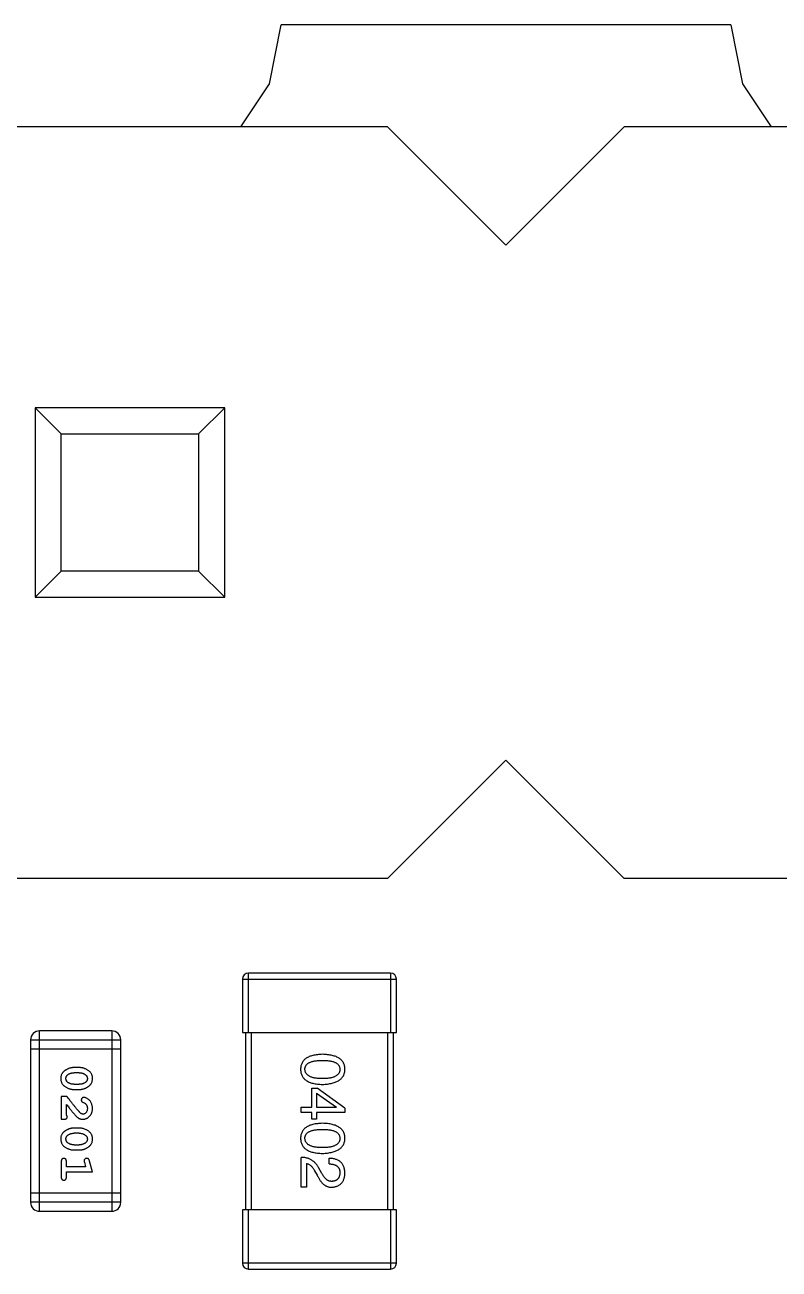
# Model space of a CAD drawing. Header units: millimetres. Extents: x 563 to 681, y 173 to 284.
# Drawn here: x 642.511 to 645.058, y 190.205 to 194.41 of the extents above; entities that cross this region are included whole.
import ezdxf

# ---------------------------------------------------------------- set-up
doc = ezdxf.new("R2010")
doc.units = ezdxf.units.MM
doc.header["$LTSCALE"] = 30.734
doc.layers.get('0').update_dxf_attribs({"linetype": 'CONTINUOUS'})

msp = doc.modelspace()

# ---------------------------------------------------------------- linework, layer by layer
at = {"linetype": 'Continuous'}
for p, q in [((643.3365, 194.2103), (643.3761, 194.4094)), ((644.8948, 194.4096), (643.3761, 194.4094)), ((644.8948, 194.4096), (644.9345, 194.2103)), ((643.2396, 194.0654), (643.3365, 194.2103)), ((644.9345, 194.2103), (645.0313, 194.0654)), ((643.7355, 194.0654), (641.9955, 194.0654)), ((643.7355, 194.0654), (644.1355, 193.6654)), ((644.1355, 193.6654), (644.5355, 194.0654)), ((646.2755, 194.0654), (644.5355, 194.0654)), ((642.5455, 193.1154), (642.5455, 192.4754)), ((642.6336, 193.0272), (642.5455, 193.1154)), ((643.1855, 193.1154), (642.5455, 193.1154)), ((643.1855, 193.1154), (643.0973, 193.0272)), ((643.1855, 192.4754), (643.1855, 193.1154)), ((642.6336, 192.5636), (642.6336, 193.0272)), ((642.6336, 193.0272), (643.0973, 193.0272)), ((643.0973, 193.0272), (643.0973, 192.5636)), ((642.6336, 192.5636), (642.5455, 192.4754)), ((643.0973, 192.5636), (642.6336, 192.5636)), ((643.1855, 192.4754), (643.0973, 192.5636)), ((642.5455, 192.4754), (643.1855, 192.4754)), ((644.1355, 191.9254), (643.7355, 191.5254)), ((644.5355, 191.5254), (644.1355, 191.9254)), ((643.7355, 191.5254), (641.9955, 191.5254)), ((646.2755, 191.5254), (644.5355, 191.5254)), ((643.2456, 191.1853), (643.2456, 191.0053)), ((643.2456, 191.1853), (643.7656, 191.1853)), ((643.2656, 191.0053), (643.2656, 191.2053)), ((643.7456, 191.2053), (643.2656, 191.2053)), ((643.7456, 191.2053), (643.7456, 191.0053)), ((643.7656, 191.0053), (643.7656, 191.1853)), ((642.5604, 190.4006), (642.5604, 191.0102)), ((642.8042, 191.0102), (642.5604, 191.0102)), ((642.8042, 191.0102), (642.8042, 190.4006)), ((643.2456, 191.0053), (643.7656, 191.0053)), ((643.2556, 191.0053), (643.2556, 190.4053)), ((643.2756, 190.4053), (643.2756, 191.0053)), ((643.7356, 191.0053), (643.7356, 190.4053)), ((643.7556, 190.4053), (643.7556, 191.0053)), ((642.5299, 190.9797), (642.5299, 190.4311)), ((642.5299, 190.9797), (642.8347, 190.9797)), ((642.8347, 190.4311), (642.8347, 190.9797)), ((642.5299, 190.9492), (642.8347, 190.9492)), ((642.6943, 190.8863), (642.6766, 190.8863)), ((642.694, 190.869), (642.6768, 190.869)), ((642.6766, 190.8124), (642.6943, 190.8124)), ((642.6768, 190.8297), (642.694, 190.8297)), ((643.4804, 190.7522), (643.4804, 190.817)), ((643.4804, 190.817), (643.4984, 190.817)), ((643.4959, 190.7997), (643.4959, 190.7522)), ((643.4959, 190.7997), (643.5632, 190.753)), ((643.5918, 190.7497), (643.4984, 190.817)), ((642.6335, 190.7888), (642.6335, 190.7117)), ((642.6524, 190.7888), (642.6335, 190.7888)), ((642.6508, 190.7258), (642.6508, 190.762)), ((643.4443, 190.7342), (643.4443, 190.7522)), ((643.4443, 190.7522), (643.4804, 190.7522)), ((643.4959, 190.7522), (643.5632, 190.7522)), ((643.5632, 190.7522), (643.5632, 190.753)), ((643.5918, 190.7497), (643.5918, 190.7342)), ((642.6335, 190.7117), (642.6414, 190.7117)), ((643.4804, 190.7342), (643.4443, 190.7342)), ((643.4804, 190.712), (643.4804, 190.7342)), ((643.4959, 190.712), (643.4804, 190.712)), ((643.4959, 190.7342), (643.4959, 190.712)), ((643.5918, 190.7342), (643.4959, 190.7342)), ((642.6943, 190.6818), (642.6766, 190.6818)), ((642.694, 190.6645), (642.6768, 190.6645)), ((642.6768, 190.6252), (642.694, 190.6252)), ((642.6766, 190.6079), (642.6943, 190.6079)), ((643.4443, 190.4822), (643.4443, 190.583)), ((642.6335, 190.5685), (642.6335, 190.5166)), ((642.6508, 190.5512), (642.6508, 190.5685)), ((642.7158, 190.5512), (642.6508, 190.5512)), ((642.7116, 190.5662), (642.7158, 190.5512)), ((642.7389, 190.5339), (642.729, 190.5705)), ((643.4615, 190.5625), (643.4615, 190.4822)), ((643.4894, 190.5379), (643.4984, 190.5223)), ((643.514, 190.5289), (643.5025, 190.5486)), ((643.5386, 190.5609), (643.5386, 190.5797)), ((642.6508, 190.5166), (642.6508, 190.5339)), ((642.6508, 190.5339), (642.7389, 190.5339)), ((642.8347, 190.4615), (642.5299, 190.4615)), ((643.4615, 190.4822), (643.4443, 190.4822)), ((642.8347, 190.4311), (642.5299, 190.4311)), ((642.5604, 190.4006), (642.8042, 190.4006)), ((643.2456, 190.4053), (643.2456, 190.2253)), ((643.7656, 190.4053), (643.2456, 190.4053)), ((643.2656, 190.2053), (643.2656, 190.4053)), ((643.7456, 190.4053), (643.7456, 190.2053)), ((643.7656, 190.2253), (643.7656, 190.4053)), ((643.7656, 190.2253), (643.2456, 190.2253)), ((643.2656, 190.2053), (643.7456, 190.2053))]:
    msp.add_line(p, q, dxfattribs=at)
for centre, radius, start, end in [((643.2656, 191.1853), 0.02, 90, 180), ((643.7456, 191.1853), 0.02, 0, 90), ((642.5604, 190.9797), 0.0305, 90, 180), ((642.8042, 190.9797), 0.0305, 0, 90), ((642.5604, 190.4311), 0.0305, 180, 270), ((642.8042, 190.4311), 0.0305, 270, 0), ((643.2656, 190.2253), 0.02, 180, 270), ((643.7456, 190.2253), 0.02, 270, 0)]:
    msp.add_arc(centre, radius, start, end, dxfattribs=at)
for points, knots in [([(643.5156, 190.9311), (643.5127, 190.931), (643.5069, 190.9308), (643.4987, 190.93), (643.4909, 190.9289), (643.4838, 190.9274), (643.4772, 190.9255), (643.4711, 190.9233), (643.4656, 190.9207), (643.4607, 190.9177), (643.4563, 190.9143), (643.4525, 190.9106), (643.4493, 190.9064), (643.4466, 190.9019), (643.4446, 190.897), (643.443, 190.8917), (643.4421, 190.8861), (643.4419, 190.8822), (643.4418, 190.8802)], [0, 0, 0, 0, 0.087693, 0.170223, 0.247496, 0.319826, 0.387768, 0.451403, 0.511459, 0.568358, 0.622671, 0.675251, 0.726739, 0.778422, 0.830759, 0.884394, 0.940865, 1, 1, 1, 1]), ([(643.5918, 190.8802), (643.5918, 190.8822), (643.5916, 190.8861), (643.5906, 190.8918), (643.589, 190.897), (643.5869, 190.9019), (643.5841, 190.9064), (643.5808, 190.9106), (643.5769, 190.9143), (643.5723, 190.9177), (643.5673, 190.9207), (643.5616, 190.9233), (643.5553, 190.9255), (643.5485, 190.9274), (643.5411, 190.9289), (643.5331, 190.93), (643.5246, 190.9308), (643.5187, 190.931), (643.5156, 190.9311)], [0, 0, 0, 0, 0.057911, 0.113262, 0.165956, 0.217443, 0.268511, 0.319665, 0.372, 0.426129, 0.483365, 0.543779, 0.607756, 0.676562, 0.749704, 0.827713, 0.911177, 1, 1, 1, 1]), ([(642.6766, 190.8863), (642.6755, 190.8863), (642.6733, 190.8862), (642.6702, 190.8859), (642.667, 190.8855), (642.6639, 190.8848), (642.6609, 190.8839), (642.6579, 190.8827), (642.6549, 190.8815), (642.6521, 190.88), (642.6493, 190.8784), (642.6468, 190.8768), (642.6445, 190.8752), (642.6424, 190.8735), (642.6405, 190.8718), (642.6388, 190.8701), (642.6374, 190.8684), (642.6358, 190.866), (642.6342, 190.8628), (642.6329, 190.8587), (642.6321, 190.8541), (642.632, 190.8509), (642.6319, 190.8493)], [0, 0, 0, 0, 0.049886, 0.09882, 0.148132, 0.19689, 0.246038, 0.295176, 0.345305, 0.395692, 0.445312, 0.491875, 0.535813, 0.577009, 0.616081, 0.652689, 0.687585, 0.720206, 0.785062, 0.85223, 0.923759, 1, 1, 1, 1]), ([(642.7389, 190.8495), (642.7389, 190.8509), (642.7388, 190.8537), (642.7381, 190.8578), (642.737, 190.8617), (642.7354, 190.8652), (642.7333, 190.8685), (642.7308, 190.8716), (642.7278, 190.8744), (642.7244, 190.8768), (642.7209, 190.879), (642.7172, 190.881), (642.7135, 190.8826), (642.7097, 190.884), (642.7059, 190.885), (642.7021, 190.8858), (642.6982, 190.8862), (642.6956, 190.8863), (642.6943, 190.8863)], [0, 0, 0, 0, 0.06692, 0.130834, 0.19258, 0.252759, 0.312631, 0.373411, 0.436359, 0.501894, 0.568244, 0.632472, 0.69556, 0.757163, 0.818592, 0.878885, 0.939235, 1, 1, 1, 1]), ([(643.4418, 190.8802), (643.4419, 190.8783), (643.4421, 190.8744), (643.443, 190.8688), (643.4446, 190.8635), (643.4466, 190.8586), (643.4493, 190.8541), (643.4525, 190.8499), (643.4563, 190.8462), (643.4607, 190.8428), (643.4656, 190.8398), (643.4711, 190.8372), (643.4772, 190.835), (643.4838, 190.8331), (643.4909, 190.8316), (643.4987, 190.8305), (643.5069, 190.8297), (643.5127, 190.8295), (643.5156, 190.8294)], [0, 0, 0, 0, 0.059134, 0.115603, 0.169236, 0.221572, 0.273254, 0.32474, 0.377319, 0.431815, 0.488555, 0.548609, 0.612242, 0.680182, 0.75251, 0.829782, 0.91231, 1, 1, 1, 1]), ([(643.4566, 190.8802), (643.4566, 190.8815), (643.4567, 190.8839), (643.4574, 190.8874), (643.4586, 190.8906), (643.4602, 190.8936), (643.4623, 190.8963), (643.4649, 190.8988), (643.4679, 190.9011), (643.4714, 190.9031), (643.4753, 190.9049), (643.4797, 190.9064), (643.4846, 190.9077), (643.4899, 190.9088), (643.4957, 190.9096), (643.5019, 190.9101), (643.5086, 190.9105), (643.5132, 190.9106), (643.5156, 190.9106)], [0, 0, 0, 0, 0.049766, 0.097012, 0.143225, 0.188786, 0.235079, 0.282962, 0.333687, 0.387747, 0.445963, 0.508657, 0.576545, 0.649868, 0.72822, 0.812712, 0.903543, 1, 1, 1, 1]), ([(643.5156, 190.8491), (643.5133, 190.8491), (643.5087, 190.8492), (643.5021, 190.8495), (643.4959, 190.8501), (643.4902, 190.851), (643.4849, 190.852), (643.4801, 190.8534), (643.4757, 190.8549), (643.4718, 190.8568), (643.4683, 190.8589), (643.4653, 190.8612), (643.4627, 190.8637), (643.4605, 190.8666), (643.4588, 190.8696), (643.4576, 190.873), (643.4568, 190.8765), (643.4567, 190.879), (643.4566, 190.8802)], [0, 0, 0, 0, 0.094834, 0.184067, 0.267029, 0.344713, 0.417334, 0.484367, 0.546941, 0.604717, 0.65953, 0.710539, 0.759381, 0.806382, 0.853027, 0.900623, 0.949121, 1, 1, 1, 1]), ([(643.5156, 190.9106), (643.518, 190.9106), (643.5226, 190.9105), (643.5293, 190.9101), (643.5355, 190.9096), (643.5413, 190.9088), (643.5466, 190.9077), (643.5515, 190.9064), (643.5559, 190.9049), (643.5598, 190.9031), (643.5633, 190.9011), (643.5663, 190.8989), (643.5689, 190.8963), (643.571, 190.8936), (643.5727, 190.8906), (643.5738, 190.8874), (643.5745, 190.8839), (643.5746, 190.8815), (643.5746, 190.8802)], [0, 0, 0, 0, 0.096452, 0.187278, 0.271765, 0.350519, 0.423437, 0.491321, 0.554011, 0.612224, 0.666281, 0.717003, 0.764884, 0.811423, 0.856783, 0.902993, 0.950236, 1, 1, 1, 1]), ([(643.5156, 190.8294), (643.5186, 190.8296), (643.5245, 190.8298), (643.533, 190.8307), (643.5409, 190.8319), (643.5482, 190.8334), (643.555, 190.8353), (643.5612, 190.8376), (643.5669, 190.8402), (643.5719, 190.8432), (643.5765, 190.8466), (643.5804, 190.8503), (643.5838, 190.8544), (643.5866, 190.8589), (643.5888, 190.8637), (643.5904, 190.8689), (643.5915, 190.8745), (643.5917, 190.8783), (643.5918, 190.8802)], [0, 0, 0, 0, 0.088475, 0.171606, 0.249595, 0.322626, 0.391327, 0.455765, 0.516374, 0.573675, 0.628522, 0.681161, 0.732559, 0.783563, 0.83504, 0.887639, 0.942585, 1, 1, 1, 1]), ([(643.5746, 190.8802), (643.5746, 190.879), (643.5745, 190.8765), (643.5738, 190.873), (643.5727, 190.8696), (643.571, 190.8666), (643.5689, 190.8638), (643.5663, 190.8612), (643.5633, 190.8589), (643.5598, 190.8568), (643.5559, 190.855), (643.5515, 190.8534), (643.5466, 190.8521), (643.5413, 190.851), (643.5355, 190.8501), (643.5293, 190.8495), (643.5226, 190.8492), (643.518, 190.8491), (643.5156, 190.8491)], [0, 0, 0, 0, 0.050604, 0.098688, 0.145699, 0.191791, 0.238625, 0.286717, 0.337546, 0.391814, 0.449755, 0.512106, 0.579685, 0.652048, 0.730262, 0.814146, 0.904281, 1, 1, 1, 1]), ([(642.6319, 190.8493), (642.632, 190.8478), (642.632, 190.845), (642.6328, 190.8409), (642.6339, 190.8371), (642.6355, 190.8335), (642.6375, 190.8302), (642.64, 190.8271), (642.643, 190.8243), (642.6463, 190.8219), (642.6499, 190.8197), (642.6536, 190.8177), (642.6573, 190.8161), (642.6611, 190.8147), (642.6649, 190.8137), (642.6687, 190.8129), (642.6726, 190.8124), (642.6752, 190.8124), (642.6766, 190.8124)], [0, 0, 0, 0, 0.067217, 0.131051, 0.19272, 0.252824, 0.312745, 0.373449, 0.436041, 0.501494, 0.567761, 0.632087, 0.695096, 0.757109, 0.817993, 0.878657, 0.939311, 1, 1, 1, 1]), ([(642.6492, 190.8492), (642.6493, 190.8498), (642.6493, 190.8511), (642.6495, 190.8529), (642.6499, 190.8546), (642.6505, 190.8562), (642.6513, 190.8577), (642.6522, 190.859), (642.6533, 190.8603), (642.6541, 190.861), (642.6545, 190.8614)], [0, 0, 0, 0, 0.139844, 0.271849, 0.399162, 0.521619, 0.6402, 0.758957, 0.87828, 1, 1, 1, 1]), ([(642.655, 190.8369), (642.6546, 190.8373), (642.6537, 190.8381), (642.6525, 190.8394), (642.6515, 190.8409), (642.6507, 190.8424), (642.65, 190.844), (642.6496, 190.8456), (642.6493, 190.8474), (642.6493, 190.8486), (642.6492, 190.8492)], [0, 0, 0, 0, 0.129853, 0.25607, 0.380154, 0.49978, 0.62208, 0.743277, 0.868791, 1, 1, 1, 1]), ([(642.6545, 190.8614), (642.6553, 190.862), (642.6569, 190.8632), (642.6594, 190.8647), (642.6621, 190.8661), (642.6648, 190.8671), (642.6677, 190.868), (642.6706, 190.8686), (642.6737, 190.8689), (642.6758, 190.869), (642.6768, 190.869)], [0, 0, 0, 0, 0.124927, 0.248361, 0.370889, 0.492583, 0.61616, 0.741472, 0.869044, 1, 1, 1, 1]), ([(642.6768, 190.8297), (642.6758, 190.8297), (642.6737, 190.8297), (642.6706, 190.8301), (642.6677, 190.8306), (642.6649, 190.8315), (642.6622, 190.8324), (642.6597, 190.8337), (642.6573, 190.8352), (642.6558, 190.8363), (642.655, 190.8369)], [0, 0, 0, 0, 0.135449, 0.266263, 0.393429, 0.516942, 0.639128, 0.758779, 0.879341, 1, 1, 1, 1]), ([(642.694, 190.869), (642.6951, 190.869), (642.6972, 190.8689), (642.7002, 190.8686), (642.7032, 190.868), (642.706, 190.8672), (642.7086, 190.8662), (642.7112, 190.8649), (642.7136, 190.8635), (642.7151, 190.8623), (642.7158, 190.8617)], [0, 0, 0, 0, 0.135446, 0.266257, 0.393419, 0.517936, 0.639137, 0.758785, 0.879345, 1, 1, 1, 1]), ([(642.7163, 190.8372), (642.7155, 190.8366), (642.7139, 190.8354), (642.7114, 190.8339), (642.7087, 190.8326), (642.706, 190.8315), (642.7031, 190.8307), (642.7002, 190.8301), (642.6971, 190.8297), (642.6951, 190.8297), (642.694, 190.8297)], [0, 0, 0, 0, 0.125331, 0.248948, 0.371201, 0.494032, 0.616811, 0.742104, 0.868849, 1, 1, 1, 1]), ([(642.6943, 190.8124), (642.6954, 190.8124), (642.6975, 190.8124), (642.7007, 190.8127), (642.7038, 190.8132), (642.7069, 190.8139), (642.71, 190.8148), (642.713, 190.816), (642.716, 190.8172), (642.7189, 190.8187), (642.7216, 190.8203), (642.7241, 190.822), (642.7265, 190.8236), (642.7286, 190.8253), (642.7304, 190.827), (642.7321, 190.8287), (642.7335, 190.8305), (642.7351, 190.8328), (642.7367, 190.836), (642.738, 190.8402), (642.7388, 190.8447), (642.7389, 190.8479), (642.7389, 190.8495)], [0, 0, 0, 0, 0.049855, 0.099516, 0.148482, 0.19758, 0.246804, 0.296268, 0.346517, 0.397047, 0.446826, 0.49336, 0.537801, 0.579207, 0.617974, 0.654833, 0.689171, 0.722088, 0.786392, 0.853518, 0.924186, 1, 1, 1, 1]), ([(642.7158, 190.8617), (642.7163, 190.8613), (642.7172, 190.8605), (642.7183, 190.8592), (642.7194, 190.8578), (642.7202, 190.8563), (642.7208, 190.8547), (642.7213, 190.853), (642.7215, 190.8512), (642.7216, 190.85), (642.7216, 190.8494)], [0, 0, 0, 0, 0.13042, 0.256046, 0.378133, 0.498725, 0.620452, 0.742761, 0.869406, 1, 1, 1, 1]), ([(642.7216, 190.8494), (642.7216, 190.8487), (642.7216, 190.8475), (642.7213, 190.8457), (642.7209, 190.844), (642.7203, 190.8424), (642.7196, 190.841), (642.7187, 190.8396), (642.7176, 190.8383), (642.7167, 190.8376), (642.7163, 190.8372)], [0, 0, 0, 0, 0.138115, 0.270177, 0.397547, 0.520057, 0.63869, 0.757499, 0.878226, 1, 1, 1, 1]), ([(642.6508, 190.762), (642.6524, 190.76), (642.6554, 190.7562), (642.6597, 190.7507), (642.6636, 190.7458), (642.6672, 190.7413), (642.6704, 190.7373), (642.6732, 190.7339), (642.6756, 190.731), (642.6772, 190.7292), (642.6779, 190.7284)], [0, 0, 0, 0, 0.176662, 0.337826, 0.484741, 0.617764, 0.73494, 0.837793, 0.926412, 1, 1, 1, 1]), ([(642.6974, 190.7338), (642.6969, 190.7342), (642.6959, 190.7352), (642.6944, 190.7368), (642.6926, 190.7386), (642.6907, 190.7408), (642.6886, 190.7433), (642.6863, 190.746), (642.6838, 190.749), (642.681, 190.7523), (642.6781, 190.7559), (642.675, 190.7598), (642.6717, 190.7639), (642.6682, 190.7683), (642.6646, 190.773), (642.6607, 190.778), (642.6566, 190.7833), (642.6538, 190.7869), (642.6524, 190.7888)], [0, 0, 0, 0, 0.026647, 0.057942, 0.094152, 0.134806, 0.180631, 0.231142, 0.286385, 0.346321, 0.411439, 0.481035, 0.555329, 0.634592, 0.718826, 0.807759, 0.901393, 1, 1, 1, 1]), ([(642.7096, 190.7856), (642.709, 190.7856), (642.708, 190.7855), (642.7064, 190.785), (642.705, 190.7842), (642.7036, 190.783), (642.7025, 190.7817), (642.7018, 190.7802), (642.7012, 190.7785), (642.7012, 190.7774), (642.7012, 190.7768)], [0, 0, 0, 0, 0.120856, 0.239483, 0.360995, 0.490166, 0.620982, 0.746416, 0.870253, 1, 1, 1, 1]), ([(642.7012, 190.7768), (642.7012, 190.7763), (642.7012, 190.7753), (642.7015, 190.774), (642.702, 190.7727), (642.7026, 190.7716), (642.7035, 190.7706), (642.7047, 190.7697), (642.7061, 190.7689), (642.7072, 190.7685), (642.7077, 190.7683)], [0, 0, 0, 0, 0.127347, 0.246131, 0.359406, 0.470543, 0.586092, 0.711469, 0.847022, 1, 1, 1, 1]), ([(642.7061, 190.7117), (642.7073, 190.7117), (642.7095, 190.7118), (642.7127, 190.7123), (642.7158, 190.7131), (642.7188, 190.7142), (642.7216, 190.7157), (642.7243, 190.7175), (642.7269, 190.7196), (642.7294, 190.7219), (642.7316, 190.7246), (642.7336, 190.7274), (642.7352, 190.7305), (642.7366, 190.7337), (642.7376, 190.7371), (642.7384, 190.7407), (642.7388, 190.7445), (642.7389, 190.747), (642.7389, 190.7484)], [0, 0, 0, 0, 0.060981, 0.120256, 0.178148, 0.236115, 0.293993, 0.352864, 0.413358, 0.476056, 0.539296, 0.602396, 0.665116, 0.728325, 0.792919, 0.859317, 0.928302, 1, 1, 1, 1]), ([(642.7216, 190.7485), (642.7216, 190.7471), (642.7215, 190.7444), (642.7206, 190.7406), (642.7193, 190.7372), (642.7173, 190.7343), (642.7151, 190.732), (642.7126, 190.7302), (642.7099, 190.7292), (642.708, 190.7291), (642.7071, 190.729)], [0, 0, 0, 0, 0.156344, 0.299348, 0.4327, 0.561, 0.682299, 0.791883, 0.89611, 1, 1, 1, 1]), ([(642.7077, 190.7683), (642.7086, 190.768), (642.7103, 190.7674), (642.7126, 190.7662), (642.7146, 190.7649), (642.7157, 190.7639), (642.7162, 190.7633)], [0, 0, 0, 0, 0.285518, 0.544185, 0.781367, 1, 1, 1, 1]), ([(642.7389, 190.7484), (642.7389, 190.7501), (642.7387, 190.7534), (642.7379, 190.7583), (642.7364, 190.7631), (642.7345, 190.7676), (642.732, 190.7717), (642.7292, 190.7754), (642.7259, 190.7785), (642.7223, 190.781), (642.7188, 190.783), (642.7155, 190.7845), (642.7124, 190.7854), (642.7105, 190.7856), (642.7096, 190.7856)], [0, 0, 0, 0, 0.098286, 0.193983, 0.289056, 0.384352, 0.477435, 0.566197, 0.652355, 0.737986, 0.818188, 0.887401, 0.94802, 1, 1, 1, 1]), ([(642.7162, 190.7633), (642.7167, 190.7628), (642.7175, 190.7618), (642.7186, 190.7602), (642.7195, 190.7585), (642.7203, 190.7567), (642.7209, 190.7548), (642.7213, 190.7527), (642.7216, 190.7506), (642.7216, 190.7492), (642.7216, 190.7485)], [0, 0, 0, 0, 0.121873, 0.243139, 0.363336, 0.485133, 0.607572, 0.734701, 0.864814, 1, 1, 1, 1]), ([(642.6414, 190.7117), (642.6424, 190.7117), (642.6444, 190.7117), (642.6471, 190.7122), (642.6494, 190.7128), (642.6511, 190.7139), (642.6524, 190.7152), (642.6533, 190.7168), (642.6539, 190.7185), (642.6539, 190.7197), (642.654, 190.7203)], [0, 0, 0, 0, 0.1844, 0.34094, 0.473574, 0.586824, 0.690029, 0.789175, 0.890445, 1, 1, 1, 1]), ([(642.654, 190.7203), (642.6539, 190.7208), (642.6538, 190.7217), (642.6532, 190.7231), (642.6522, 190.7245), (642.6513, 190.7254), (642.6508, 190.7258)], [0, 0, 0, 0, 0.20611, 0.432681, 0.695597, 1, 1, 1, 1]), ([(642.6779, 190.7284), (642.6786, 190.7276), (642.6801, 190.7259), (642.6823, 190.7235), (642.6844, 190.7214), (642.6864, 190.7195), (642.6883, 190.7179), (642.6901, 190.7166), (642.6917, 190.7154), (642.6938, 190.7143), (642.6963, 190.7132), (642.6995, 190.7123), (642.7028, 190.7118), (642.705, 190.7117), (642.7061, 190.7117)], [0, 0, 0, 0, 0.103002, 0.197728, 0.285279, 0.365235, 0.437224, 0.502446, 0.560545, 0.611446, 0.707576, 0.80349, 0.900532, 1, 1, 1, 1]), ([(642.7071, 190.729), (642.7063, 190.729), (642.7047, 190.7292), (642.7022, 190.7301), (642.6997, 190.7317), (642.6982, 190.733), (642.6974, 190.7338)], [0, 0, 0, 0, 0.212836, 0.442809, 0.70317, 1, 1, 1, 1]), ([(642.6766, 190.6818), (642.6755, 190.6818), (642.6733, 190.6817), (642.6702, 190.6814), (642.667, 190.6809), (642.6639, 190.6802), (642.6609, 190.6794), (642.6579, 190.6782), (642.6549, 190.677), (642.6521, 190.6755), (642.6493, 190.6739), (642.6468, 190.6723), (642.6445, 190.6707), (642.6424, 190.669), (642.6405, 190.6673), (642.6388, 190.6656), (642.6374, 190.6639), (642.6358, 190.6615), (642.6342, 190.6583), (642.6329, 190.6541), (642.6321, 190.6496), (642.632, 190.6464), (642.6319, 190.6447)], [0, 0, 0, 0, 0.049886, 0.09882, 0.148132, 0.19689, 0.246038, 0.295176, 0.345305, 0.395692, 0.445312, 0.491875, 0.535813, 0.577009, 0.616081, 0.652689, 0.687585, 0.720206, 0.785062, 0.85223, 0.923759, 1, 1, 1, 1]), ([(642.6545, 190.6568), (642.6553, 190.6575), (642.6569, 190.6587), (642.6594, 190.6602), (642.6621, 190.6616), (642.6648, 190.6626), (642.6677, 190.6634), (642.6706, 190.6641), (642.6737, 190.6644), (642.6758, 190.6645), (642.6768, 190.6645)], [0, 0, 0, 0, 0.124927, 0.248361, 0.370889, 0.492583, 0.61616, 0.741472, 0.869044, 1, 1, 1, 1]), ([(642.694, 190.6645), (642.6951, 190.6645), (642.6972, 190.6644), (642.7002, 190.6641), (642.7032, 190.6635), (642.706, 190.6627), (642.7086, 190.6617), (642.7112, 190.6604), (642.7136, 190.659), (642.7151, 190.6578), (642.7158, 190.6572)], [0, 0, 0, 0, 0.135446, 0.266257, 0.393419, 0.517936, 0.639137, 0.758785, 0.879345, 1, 1, 1, 1]), ([(642.7389, 190.645), (642.7389, 190.6464), (642.7388, 190.6492), (642.7381, 190.6533), (642.737, 190.6572), (642.7354, 190.6607), (642.7333, 190.664), (642.7308, 190.6671), (642.7278, 190.6699), (642.7244, 190.6723), (642.7209, 190.6745), (642.7172, 190.6765), (642.7135, 190.6781), (642.7097, 190.6794), (642.7059, 190.6805), (642.7021, 190.6812), (642.6982, 190.6817), (642.6956, 190.6818), (642.6943, 190.6818)], [0, 0, 0, 0, 0.06692, 0.130834, 0.19258, 0.252759, 0.312631, 0.373411, 0.436359, 0.501894, 0.568244, 0.632472, 0.69556, 0.757163, 0.818592, 0.878885, 0.939235, 1, 1, 1, 1]), ([(643.5156, 190.6979), (643.5127, 190.6978), (643.5069, 190.6976), (643.4987, 190.6968), (643.4909, 190.6958), (643.4838, 190.6942), (643.4772, 190.6924), (643.4711, 190.6901), (643.4656, 190.6875), (643.4607, 190.6845), (643.4563, 190.6812), (643.4525, 190.6774), (643.4493, 190.6733), (643.4466, 190.6687), (643.4446, 190.6638), (643.443, 190.6586), (643.4421, 190.653), (643.4419, 190.6491), (643.4418, 190.6471)], [0, 0, 0, 0, 0.087693, 0.170223, 0.247496, 0.319826, 0.387768, 0.451403, 0.511459, 0.568358, 0.622671, 0.675251, 0.726739, 0.778422, 0.830759, 0.884394, 0.940865, 1, 1, 1, 1]), ([(643.4566, 190.6471), (643.4566, 190.6483), (643.4567, 190.6507), (643.4574, 190.6542), (643.4586, 190.6574), (643.4602, 190.6604), (643.4623, 190.6632), (643.4649, 190.6657), (643.4679, 190.6679), (643.4714, 190.6699), (643.4753, 190.6717), (643.4797, 190.6733), (643.4846, 190.6745), (643.4899, 190.6756), (643.4957, 190.6764), (643.5019, 190.677), (643.5086, 190.6774), (643.5132, 190.6774), (643.5156, 190.6774)], [0, 0, 0, 0, 0.049766, 0.097012, 0.143225, 0.188786, 0.235079, 0.282962, 0.333687, 0.387747, 0.445963, 0.508657, 0.576545, 0.649868, 0.72822, 0.812712, 0.903543, 1, 1, 1, 1]), ([(643.5918, 190.6471), (643.5918, 190.6491), (643.5916, 190.653), (643.5906, 190.6586), (643.589, 190.6639), (643.5869, 190.6688), (643.5841, 190.6733), (643.5808, 190.6774), (643.5769, 190.6812), (643.5723, 190.6845), (643.5673, 190.6875), (643.5616, 190.6901), (643.5553, 190.6924), (643.5485, 190.6942), (643.5411, 190.6958), (643.5331, 190.6969), (643.5246, 190.6976), (643.5187, 190.6978), (643.5156, 190.6979)], [0, 0, 0, 0, 0.057911, 0.113262, 0.165956, 0.217443, 0.268511, 0.319665, 0.372, 0.426129, 0.483365, 0.543779, 0.607756, 0.676562, 0.749704, 0.827713, 0.911177, 1, 1, 1, 1]), ([(643.5156, 190.6774), (643.518, 190.6774), (643.5226, 190.6774), (643.5293, 190.677), (643.5355, 190.6764), (643.5413, 190.6756), (643.5466, 190.6745), (643.5515, 190.6733), (643.5559, 190.6717), (643.5598, 190.6699), (643.5633, 190.6679), (643.5663, 190.6657), (643.5689, 190.6632), (643.571, 190.6604), (643.5727, 190.6574), (643.5738, 190.6542), (643.5745, 190.6507), (643.5746, 190.6483), (643.5746, 190.6471)], [0, 0, 0, 0, 0.096452, 0.187278, 0.271765, 0.350519, 0.423437, 0.491321, 0.554011, 0.612224, 0.666281, 0.717003, 0.764884, 0.811423, 0.856783, 0.902993, 0.950236, 1, 1, 1, 1]), ([(642.6319, 190.6447), (642.632, 190.6433), (642.632, 190.6405), (642.6328, 190.6364), (642.6339, 190.6326), (642.6355, 190.629), (642.6375, 190.6257), (642.64, 190.6226), (642.643, 190.6198), (642.6463, 190.6174), (642.6499, 190.6152), (642.6536, 190.6132), (642.6573, 190.6116), (642.6611, 190.6102), (642.6649, 190.6092), (642.6687, 190.6084), (642.6726, 190.6079), (642.6752, 190.6079), (642.6766, 190.6079)], [0, 0, 0, 0, 0.067217, 0.131051, 0.19272, 0.252824, 0.312745, 0.373449, 0.436041, 0.501494, 0.567761, 0.632087, 0.695096, 0.757109, 0.817993, 0.878657, 0.939311, 1, 1, 1, 1]), ([(642.6492, 190.6447), (642.6493, 190.6453), (642.6493, 190.6466), (642.6495, 190.6484), (642.6499, 190.6501), (642.6505, 190.6517), (642.6513, 190.6531), (642.6522, 190.6545), (642.6533, 190.6557), (642.6541, 190.6565), (642.6545, 190.6568)], [0, 0, 0, 0, 0.139844, 0.271849, 0.399162, 0.521619, 0.6402, 0.758957, 0.87828, 1, 1, 1, 1]), ([(642.655, 190.6324), (642.6546, 190.6328), (642.6537, 190.6336), (642.6525, 190.6349), (642.6515, 190.6364), (642.6507, 190.6379), (642.65, 190.6394), (642.6496, 190.6411), (642.6493, 190.6429), (642.6493, 190.6441), (642.6492, 190.6447)], [0, 0, 0, 0, 0.129853, 0.25607, 0.380154, 0.49978, 0.62208, 0.743277, 0.868791, 1, 1, 1, 1]), ([(642.6768, 190.6252), (642.6758, 190.6252), (642.6737, 190.6252), (642.6706, 190.6256), (642.6677, 190.6261), (642.6649, 190.6269), (642.6622, 190.6279), (642.6597, 190.6292), (642.6573, 190.6307), (642.6558, 190.6318), (642.655, 190.6324)], [0, 0, 0, 0, 0.135449, 0.266263, 0.393429, 0.516942, 0.639128, 0.758779, 0.879341, 1, 1, 1, 1]), ([(642.7163, 190.6327), (642.7155, 190.6321), (642.7139, 190.6309), (642.7114, 190.6294), (642.7087, 190.6281), (642.706, 190.627), (642.7031, 190.6262), (642.7002, 190.6256), (642.6971, 190.6252), (642.6951, 190.6252), (642.694, 190.6252)], [0, 0, 0, 0, 0.125331, 0.248948, 0.371201, 0.494032, 0.616811, 0.742104, 0.868849, 1, 1, 1, 1]), ([(642.6943, 190.6079), (642.6954, 190.6079), (642.6975, 190.6079), (642.7007, 190.6082), (642.7038, 190.6087), (642.7069, 190.6094), (642.71, 190.6103), (642.713, 190.6114), (642.716, 190.6127), (642.7189, 190.6142), (642.7216, 190.6158), (642.7241, 190.6175), (642.7265, 190.6191), (642.7286, 190.6208), (642.7304, 190.6225), (642.7321, 190.6242), (642.7335, 190.6259), (642.7351, 190.6283), (642.7367, 190.6315), (642.738, 190.6357), (642.7388, 190.6402), (642.7389, 190.6434), (642.7389, 190.645)], [0, 0, 0, 0, 0.049855, 0.099516, 0.148482, 0.19758, 0.246804, 0.296268, 0.346517, 0.397047, 0.446826, 0.49336, 0.537801, 0.579207, 0.617974, 0.654833, 0.689171, 0.722088, 0.786392, 0.853518, 0.924186, 1, 1, 1, 1]), ([(642.7158, 190.6572), (642.7163, 190.6568), (642.7172, 190.656), (642.7183, 190.6547), (642.7194, 190.6533), (642.7202, 190.6518), (642.7208, 190.6502), (642.7213, 190.6485), (642.7215, 190.6467), (642.7216, 190.6455), (642.7216, 190.6449)], [0, 0, 0, 0, 0.13042, 0.256046, 0.378133, 0.498725, 0.620452, 0.742761, 0.869406, 1, 1, 1, 1]), ([(642.7216, 190.6449), (642.7216, 190.6442), (642.7216, 190.643), (642.7213, 190.6412), (642.7209, 190.6395), (642.7203, 190.6379), (642.7196, 190.6364), (642.7187, 190.6351), (642.7176, 190.6338), (642.7167, 190.6331), (642.7163, 190.6327)], [0, 0, 0, 0, 0.138115, 0.270177, 0.397547, 0.520057, 0.63869, 0.757499, 0.878226, 1, 1, 1, 1]), ([(643.4418, 190.6471), (643.4419, 190.6451), (643.4421, 190.6412), (643.443, 190.6356), (643.4446, 190.6303), (643.4466, 190.6255), (643.4493, 190.6209), (643.4525, 190.6168), (643.4563, 190.613), (643.4607, 190.6097), (643.4656, 190.6067), (643.4711, 190.6041), (643.4772, 190.6018), (643.4838, 190.6), (643.4909, 190.5984), (643.4987, 190.5973), (643.5069, 190.5966), (643.5127, 190.5964), (643.5156, 190.5963)], [0, 0, 0, 0, 0.059134, 0.115603, 0.169236, 0.221572, 0.273254, 0.32474, 0.377319, 0.431815, 0.488555, 0.548609, 0.612242, 0.680182, 0.75251, 0.829782, 0.91231, 1, 1, 1, 1]), ([(643.5156, 190.616), (643.5133, 190.616), (643.5087, 190.616), (643.5021, 190.6164), (643.4959, 190.617), (643.4902, 190.6178), (643.4849, 190.6189), (643.4801, 190.6202), (643.4757, 190.6218), (643.4718, 190.6236), (643.4683, 190.6257), (643.4653, 190.628), (643.4627, 190.6306), (643.4605, 190.6334), (643.4588, 190.6365), (643.4576, 190.6398), (643.4568, 190.6434), (643.4567, 190.6458), (643.4566, 190.6471)], [0, 0, 0, 0, 0.094834, 0.184067, 0.267029, 0.344713, 0.417334, 0.484367, 0.546941, 0.604717, 0.65953, 0.710539, 0.759381, 0.806382, 0.853027, 0.900623, 0.949121, 1, 1, 1, 1]), ([(643.5746, 190.6471), (643.5746, 190.6458), (643.5745, 190.6434), (643.5738, 190.6398), (643.5727, 190.6365), (643.571, 190.6334), (643.5689, 190.6306), (643.5663, 190.628), (643.5633, 190.6257), (643.5598, 190.6236), (643.5559, 190.6218), (643.5515, 190.6202), (643.5466, 190.6189), (643.5413, 190.6178), (643.5355, 190.617), (643.5293, 190.6164), (643.5226, 190.616), (643.518, 190.616), (643.5156, 190.616)], [0, 0, 0, 0, 0.050604, 0.098688, 0.145699, 0.191791, 0.238625, 0.286717, 0.337546, 0.391814, 0.449755, 0.512106, 0.579685, 0.652048, 0.730262, 0.814146, 0.904281, 1, 1, 1, 1]), ([(643.5156, 190.5963), (643.5186, 190.5964), (643.5245, 190.5967), (643.533, 190.5975), (643.5409, 190.5987), (643.5482, 190.6003), (643.555, 190.6022), (643.5612, 190.6044), (643.5669, 190.6071), (643.5719, 190.6101), (643.5765, 190.6135), (643.5804, 190.6172), (643.5838, 190.6213), (643.5866, 190.6257), (643.5888, 190.6306), (643.5904, 190.6358), (643.5915, 190.6413), (643.5917, 190.6451), (643.5918, 190.6471)], [0, 0, 0, 0, 0.088475, 0.171606, 0.249595, 0.322626, 0.391327, 0.455765, 0.516374, 0.573675, 0.628522, 0.681161, 0.732559, 0.783563, 0.83504, 0.887639, 0.942585, 1, 1, 1, 1]), ([(643.5025, 190.5486), (643.5017, 190.5499), (643.5002, 190.5526), (643.4977, 190.5564), (643.495, 190.56), (643.4921, 190.5633), (643.4891, 190.5664), (643.4859, 190.5692), (643.4825, 190.5717), (643.479, 190.574), (643.4752, 190.5761), (643.4713, 190.5778), (643.4672, 190.5793), (643.463, 190.5806), (643.4585, 190.5816), (643.4539, 190.5823), (643.4492, 190.5828), (643.4459, 190.5829), (643.4443, 190.583)], [0, 0, 0, 0, 0.065828, 0.130094, 0.192451, 0.254037, 0.313974, 0.373757, 0.433048, 0.492243, 0.551902, 0.611758, 0.672678, 0.734814, 0.798569, 0.863693, 0.930488, 1, 1, 1, 1]), ([(642.6422, 190.5795), (642.6416, 190.5795), (642.6404, 190.5794), (642.6387, 190.5789), (642.6372, 190.5781), (642.6358, 190.577), (642.6348, 190.5754), (642.634, 190.5734), (642.6336, 190.5711), (642.6335, 190.5694), (642.6335, 190.5685)], [0, 0, 0, 0, 0.115051, 0.223278, 0.329269, 0.437893, 0.554681, 0.682591, 0.83103, 1, 1, 1, 1]), ([(642.6508, 190.5685), (642.6508, 190.5694), (642.6507, 190.5711), (642.6503, 190.5734), (642.6495, 190.5754), (642.6485, 190.577), (642.6471, 190.5781), (642.6456, 190.5789), (642.644, 190.5794), (642.6428, 190.5795), (642.6422, 190.5795)], [0, 0, 0, 0, 0.169102, 0.317658, 0.446239, 0.563118, 0.671828, 0.776546, 0.884858, 1, 1, 1, 1]), ([(642.7199, 190.5795), (642.7192, 190.5795), (642.718, 190.5795), (642.7163, 190.579), (642.7147, 190.5783), (642.7133, 190.5772), (642.7121, 190.576), (642.7112, 190.5747), (642.7107, 190.5732), (642.7106, 190.5722), (642.7106, 190.5716)], [0, 0, 0, 0, 0.138815, 0.27042, 0.39836, 0.52875, 0.654955, 0.771147, 0.884581, 1, 1, 1, 1]), ([(642.7106, 190.5716), (642.7106, 190.5713), (642.7107, 190.5705), (642.7109, 190.5693), (642.7112, 190.5678), (642.7115, 190.5668), (642.7116, 190.5662)], [0, 0, 0, 0, 0.183151, 0.413144, 0.682305, 1, 1, 1, 1]), ([(642.729, 190.5705), (642.7288, 190.5713), (642.7283, 190.5729), (642.7275, 190.575), (642.7265, 190.5766), (642.7255, 190.5778), (642.7243, 190.5786), (642.723, 190.5791), (642.7215, 190.5795), (642.7204, 190.5795), (642.7199, 190.5795)], [0, 0, 0, 0, 0.187321, 0.344927, 0.475328, 0.579604, 0.674244, 0.773631, 0.882025, 1, 1, 1, 1]), ([(643.4615, 190.5625), (643.4628, 190.5622), (643.4654, 190.5617), (643.4692, 190.5601), (643.4729, 190.5579), (643.4764, 190.5551), (643.4799, 190.5517), (643.4832, 190.5477), (643.4864, 190.543), (643.4884, 190.5397), (643.4894, 190.5379)], [0, 0, 0, 0, 0.103034, 0.208166, 0.318255, 0.434664, 0.559728, 0.695394, 0.841708, 1, 1, 1, 1]), ([(643.5918, 190.5289), (643.5917, 190.5309), (643.5915, 190.5348), (643.5907, 190.5405), (643.5896, 190.5458), (643.588, 190.5508), (643.586, 190.5553), (643.5837, 190.5595), (643.5809, 190.5633), (643.5778, 190.5667), (643.5742, 190.5697), (643.5703, 190.5723), (643.5659, 190.5745), (643.5612, 190.5763), (643.5561, 190.5778), (643.5506, 190.5788), (643.5447, 190.5795), (643.5406, 190.5796), (643.5386, 190.5797)], [0, 0, 0, 0, 0.07282, 0.141057, 0.2062, 0.267672, 0.326735, 0.383519, 0.439188, 0.494454, 0.549628, 0.605958, 0.66397, 0.72402, 0.787502, 0.854127, 0.925065, 1, 1, 1, 1]), ([(643.5386, 190.5609), (643.54, 190.5608), (643.5428, 190.5607), (643.5469, 190.5603), (643.5508, 190.5596), (643.5543, 190.5588), (643.5575, 190.5577), (643.5605, 190.5564), (643.5632, 190.5549), (643.5656, 190.5531), (643.5678, 190.5512), (643.5696, 190.549), (643.5712, 190.5466), (643.5724, 190.5439), (643.5734, 190.5411), (643.5741, 190.538), (643.5745, 190.5348), (643.5746, 190.5325), (643.5746, 190.5313)], [0, 0, 0, 0, 0.082594, 0.15978, 0.232961, 0.301462, 0.365595, 0.426678, 0.484662, 0.540809, 0.595146, 0.648401, 0.702272, 0.757102, 0.813447, 0.872233, 0.934055, 1, 1, 1, 1]), ([(642.6335, 190.5166), (642.6335, 190.5157), (642.6336, 190.514), (642.634, 190.5117), (642.6348, 190.5097), (642.6358, 190.5082), (642.6372, 190.507), (642.6387, 190.5062), (642.6404, 190.5057), (642.6416, 190.5056), (642.6422, 190.5056)], [0, 0, 0, 0, 0.169012, 0.317488, 0.445429, 0.560977, 0.67065, 0.776666, 0.88492, 1, 1, 1, 1]), ([(642.6422, 190.5056), (642.6428, 190.5056), (642.644, 190.5057), (642.6456, 190.5062), (642.6471, 190.507), (642.6485, 190.5082), (642.6495, 190.5097), (642.6503, 190.5117), (642.6507, 190.514), (642.6508, 190.5157), (642.6508, 190.5166)], [0, 0, 0, 0, 0.11517, 0.223509, 0.328254, 0.438012, 0.553651, 0.682263, 0.830856, 1, 1, 1, 1]), ([(643.4984, 190.5223), (643.4992, 190.5206), (643.5007, 190.5173), (643.5032, 190.5126), (643.5058, 190.5082), (643.5085, 190.5042), (643.5112, 190.5005), (643.5141, 190.4971), (643.517, 190.4941), (643.5201, 190.4914), (643.5232, 190.489), (643.5264, 190.487), (643.5297, 190.4853), (643.5331, 190.484), (643.5366, 190.483), (643.5402, 190.4824), (643.5439, 190.4821), (643.5463, 190.4821), (643.5476, 190.4822)], [0, 0, 0, 0, 0.082731, 0.161257, 0.236138, 0.307554, 0.375712, 0.440848, 0.502916, 0.562567, 0.619798, 0.675716, 0.73039, 0.78386, 0.837315, 0.890547, 0.944917, 1, 1, 1, 1]), ([(643.5484, 190.5018), (643.5476, 190.5018), (643.546, 190.5017), (643.5436, 190.5019), (643.5412, 190.5023), (643.5388, 190.5028), (643.5366, 190.5038), (643.5343, 190.5048), (643.5321, 190.5062), (643.5299, 190.5078), (643.5277, 190.5096), (643.5257, 190.5116), (643.5236, 190.5139), (643.5216, 190.5165), (643.5196, 190.5192), (643.5177, 190.5222), (643.5158, 190.5255), (643.5146, 190.5277), (643.514, 190.5289)], [0, 0, 0, 0, 0.052237, 0.103888, 0.155485, 0.207395, 0.259864, 0.31356, 0.369176, 0.4266, 0.486836, 0.550048, 0.61567, 0.685271, 0.75824, 0.834614, 0.915635, 1, 1, 1, 1]), ([(643.5476, 190.4822), (643.5493, 190.4823), (643.5526, 190.4826), (643.5574, 190.4834), (643.5618, 190.4845), (643.566, 190.4859), (643.5699, 190.4877), (643.5734, 190.4898), (643.5767, 190.4922), (643.5796, 190.495), (643.5822, 190.4981), (643.5845, 190.5016), (643.5866, 190.5053), (643.5883, 190.5094), (643.5896, 190.5138), (643.5907, 190.5185), (643.5915, 190.5236), (643.5917, 190.5271), (643.5918, 190.5289)], [0, 0, 0, 0, 0.070688, 0.137741, 0.201612, 0.262778, 0.321223, 0.378455, 0.434411, 0.490146, 0.546362, 0.603392, 0.662208, 0.723401, 0.787372, 0.85442, 0.925153, 1, 1, 1, 1]), ([(643.5746, 190.5313), (643.5746, 190.5302), (643.5744, 190.528), (643.5741, 190.5248), (643.5735, 190.5219), (643.5727, 190.5191), (643.5718, 190.5165), (643.5706, 190.5141), (643.5692, 190.512), (643.5677, 190.51), (643.5659, 190.5083), (643.564, 190.5067), (643.5619, 190.5054), (643.5596, 190.5042), (643.557, 190.5033), (643.5543, 190.5026), (643.5514, 190.5021), (643.5494, 190.5019), (643.5484, 190.5018)], [0, 0, 0, 0, 0.076112, 0.148436, 0.216883, 0.281466, 0.34298, 0.402356, 0.459881, 0.51546, 0.571111, 0.62658, 0.683162, 0.741007, 0.801404, 0.863825, 0.930544, 1, 1, 1, 1])]:
    msp.add_open_spline(points, degree=3, knots=knots, dxfattribs=at)

doc.saveas('drawing.dxf')
